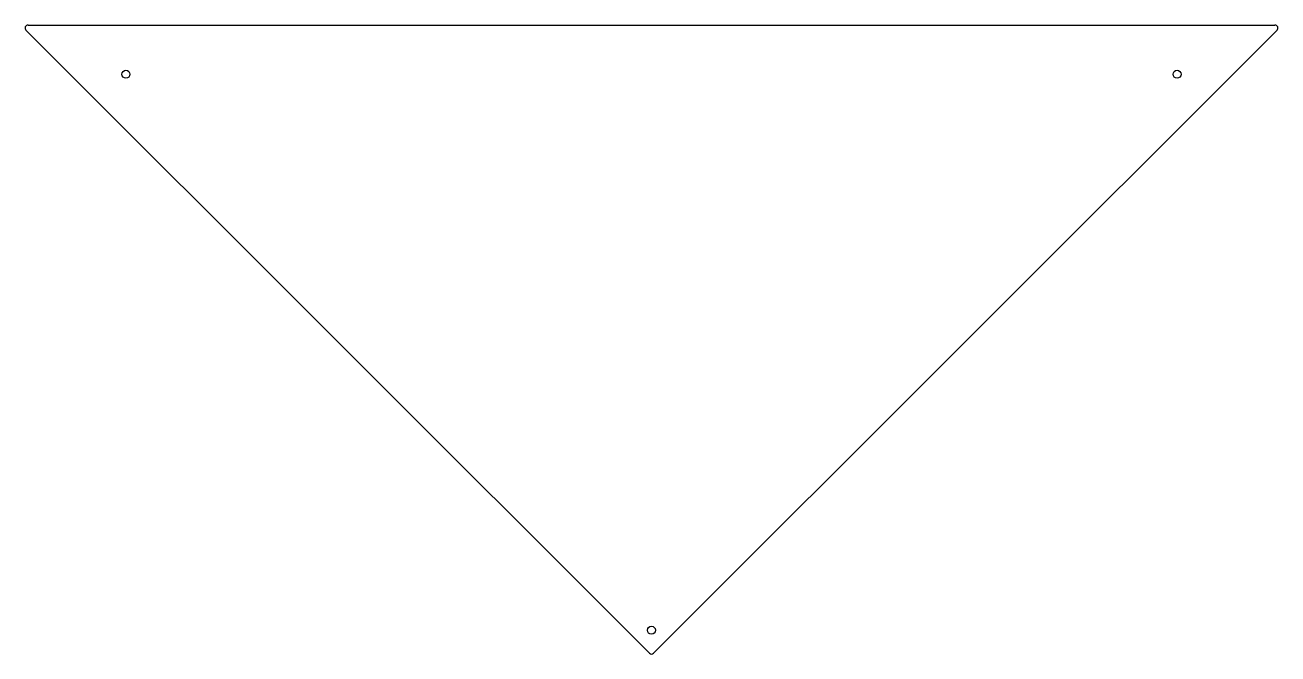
# Model space of a CAD drawing. Header units: millimetres. Extents: x 125 to 1377, y 100 to 729.
import ezdxf

# ---------------------------------------------------------------- set-up
doc = ezdxf.new("R2010")
doc.units = ezdxf.units.MM

msp = doc.modelspace()

# ---------------------------------------------------------------- linework, layer by layer
at = {"color": 7, "linetype": 'Continuous', "lineweight": 25}
for p, q in [((128.2, 728.6), (1373.7, 728.6)), ((126, 723.5), (748.8, 100.7)), ((753, 100.7), (1375.8, 723.5))]:
    msp.add_line(p, q, dxfattribs=at)
for centre in [(225.9, 679.4), (1275.9, 679.4), (750.9, 123.6)]:
    msp.add_circle(centre, 4, dxfattribs=at)
for centre, start, end in [((128.2, 725.6), 90, 225), ((1373.7, 725.6), 315, 90), ((750.9, 102.8), 225, 315)]:
    msp.add_arc(centre, 3, start, end, dxfattribs=at)

doc.saveas('drawing.dxf')
